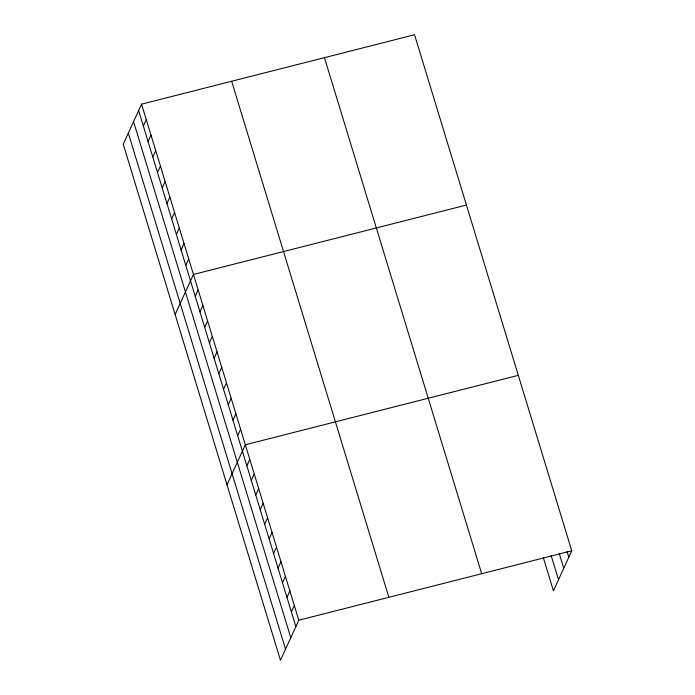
<?xml version="1.0" encoding="UTF-8"?>
<svg xmlns="http://www.w3.org/2000/svg" width="695" height="695" viewBox="0 0 695 695"><rect width="100%" height="100%" fill="white"/><g stroke="black" fill="none" stroke-linecap="round" stroke-linejoin="round"><path stroke-width="1.04" d="M141.572 104.163L123.241 144.195L280.459 660.25L298.789 620.218L141.572 104.163L414.541 34.75L571.759 550.805L553.428 590.837L543.334 557.694M143.352 126.056L146.289 119.644M148.07 141.537L151.006 135.125M152.787 157.018L155.723 150.607M157.504 172.499L160.441 166.088M162.222 187.98L165.158 181.569M166.939 203.461L169.875 197.05M171.656 218.942L174.584 212.531M176.374 234.423L179.301 228.012M181.082 249.905L184.019 243.493M185.8 265.386L188.736 258.974M175.123 314.496L193.453 274.456L466.423 205.051M195.234 296.348L198.171 289.945M199.952 311.829L202.888 305.426M204.669 327.31L207.605 320.908M209.386 342.8L212.323 336.389M214.103 358.281L217.04 351.87M218.821 373.762L221.757 367.351M223.538 389.243L226.466 382.832M228.255 404.725L231.183 398.313M232.964 420.206L235.9 413.794M237.681 435.687L240.618 429.275M227.004 484.789L245.335 444.757L518.305 375.343M246.855 465.789L249.792 459.378M251.312 480.41L254.248 473.999M255.76 495.031L258.696 488.62M260.217 509.652L263.153 503.241M264.673 524.273L267.61 517.862M269.13 538.894L272.058 532.483M273.578 553.515L276.514 547.104M278.035 568.136L280.971 561.725M282.491 582.757L285.428 576.355M286.948 597.379L289.876 590.976M291.396 612L294.333 605.597M298.789 620.218L571.759 550.805M567.042 551.361L568.823 557.216M559.284 553.689L563.741 568.31M551.083 555.375L558.511 579.743M324.461 57.659L481.678 573.705M231.652 81.254L388.87 597.309M138.635 110.575L295.853 626.621M133.562 121.668L290.771 637.723M128.323 133.101L285.541 649.156"/></g></svg>
